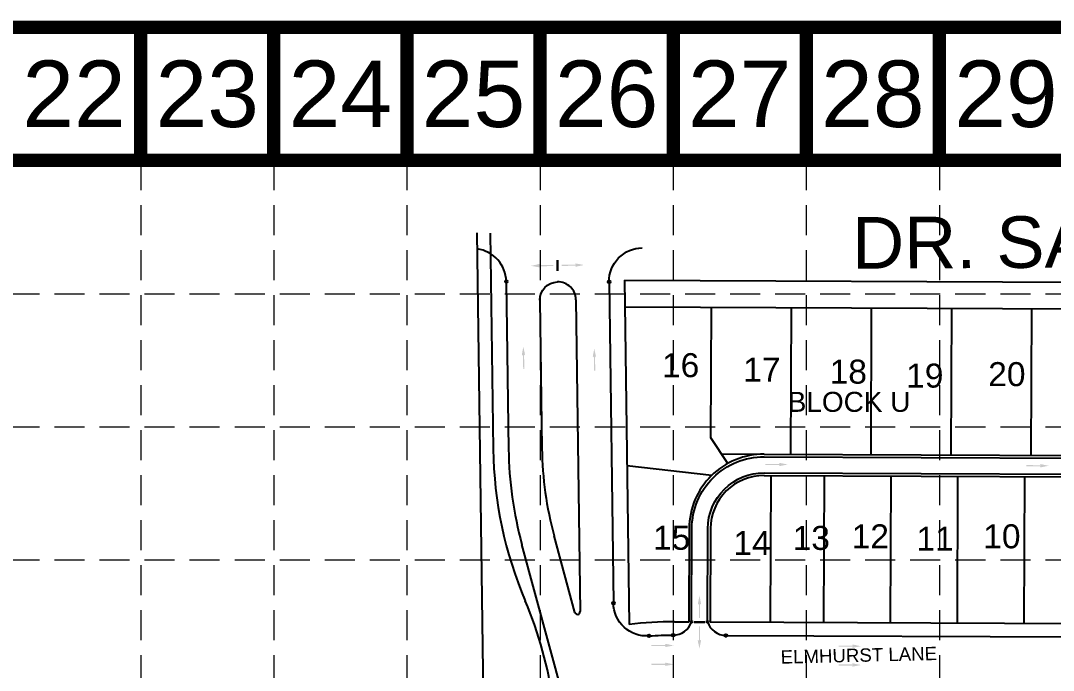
# Model space of a CAD drawing. Header units: inches. Extents: x -5337 to 1057, y 15227 to 19227.
# Drawn here: x -3128 to -2354, y 18739 to 19227 of the extents above; entities that cross this region are included whole.
import ezdxf
from ezdxf.enums import TextEntityAlignment as Align

# ---------------------------------------------------------------- set-up
doc = ezdxf.new("R2010")
doc.units = ezdxf.units.IN
doc.header["$LTSCALE"] = 150
doc.header["$MEASUREMENT"] = 0
doc.linetypes.add('HIDDEN', pattern=[0.375, 0.25, -0.125])
for name, color, linetype in [('1 BLOCK NUMBERS', 7, 'Continuous'), ('1 LOT NUMBER', 7, 'Continuous'), ('BASE', 7, 'Continuous'), ('grid', 7, 'HIDDEN'), ('LOT NUM', 7, 'Continuous'), ('LOTLINE', 7, 'Continuous'), ('PAVING', 7, 'Continuous'), ('ROW', 7, 'Continuous')]:
    doc.layers.add(name, color=color, linetype=linetype)
doc.styles.get("Standard").update_dxf_attribs({"font": 'ARIAL.TTF', "height": 25})

msp = doc.modelspace()

# ---------------------------------------------------------------- hatches: boundary and pattern name
at = {"layer": 'PAVING', "linetype": 'Continuous', "lineweight": 30}
h = msp.add_hatch(color=256, dxfattribs=at)
edge = h.paths.add_edge_path()
edge.add_line((-2738.58, 19041.97), (-2739.13, 19042.46))
edge.add_line((-2739.13, 19042.46), (-2728.54, 19042.65))
edge.add_line((-2728.54, 19042.65), (-2728.56, 19043.51))
edge.add_line((-2728.56, 19043.51), (-2739.14, 19043.32))
edge.add_line((-2739.14, 19043.32), (-2738.6, 19043.94))
edge.add_line((-2738.6, 19043.94), (-2738.6, 19043.94))
edge.add_ellipse((-2739.14, 19043.97), major_axis=(0.56, 0.01), ratio=0.285714, start_angle=345.50328, end_angle=485.83153)
edge.add_line((-2739.47, 19044.09), (-2739.47, 19044.09))
edge.add_line((-2739.47, 19044.09), (-2745.18, 19042.81))
edge.add_line((-2745.18, 19042.81), (-2739.43, 19041.77))
edge.add_line((-2739.43, 19041.77), (-2739.43, 19041.78))
edge.add_ellipse((-2739.11, 19041.91), major_axis=(0.56, 0.01), ratio=0.285714, start_angle=235.27307, end_angle=377.18267)
edge.add_line((-2738.58, 19041.97), (-2738.58, 19041.97))
edge.add_line((-2738.58, 19041.97), (-2738.58, 19041.97))
edge.add_line((-2738.58, 19041.97), (-2738.58, 19041.97))
h = msp.add_hatch(color=256, dxfattribs=at)
edge = h.paths.add_edge_path()
edge.add_line((-2712.09, 19042.4), (-2711.56, 19042.9))
edge.add_line((-2711.56, 19042.9), (-2722.14, 19042.75))
edge.add_line((-2722.14, 19042.75), (-2722.16, 19043.61))
edge.add_line((-2722.16, 19043.61), (-2711.58, 19043.76))
edge.add_line((-2711.58, 19043.76), (-2712.13, 19044.36))
edge.add_line((-2712.13, 19044.36), (-2712.13, 19044.36))
edge.add_ellipse((-2711.59, 19044.41), major_axis=(-0.56, -0.008), ratio=0.285714, start_angle=-125.83153, end_angle=14.49672, ccw=False)
edge.add_line((-2711.27, 19044.55), (-2711.27, 19044.54))
edge.add_line((-2711.27, 19044.54), (-2705.52, 19043.45))
edge.add_line((-2705.52, 19043.45), (-2711.24, 19042.23))
edge.add_line((-2711.24, 19042.23), (-2711.24, 19042.23))
edge.add_ellipse((-2711.56, 19042.36), major_axis=(-0.56, -0.008), ratio=0.285714, start_angle=-17.18267, end_angle=124.72693, ccw=False)
edge.add_line((-2712.09, 19042.4), (-2712.09, 19042.4))
edge.add_line((-2712.09, 19042.4), (-2712.09, 19042.4))
edge.add_line((-2712.09, 19042.4), (-2712.09, 19042.4))
at = {"layer": 'PAVING'}
h = msp.add_hatch(color=256, dxfattribs=at)
edge = h.paths.add_edge_path()
edge.add_line((-2749.84, 18975.59), (-2750.36, 18976.12))
edge.add_line((-2750.36, 18976.12), (-2750.16, 18965.53))
edge.add_line((-2750.16, 18965.53), (-2751.02, 18965.52))
edge.add_line((-2751.02, 18965.52), (-2751.21, 18976.1))
edge.add_line((-2751.21, 18976.1), (-2751.81, 18975.54))
edge.add_line((-2751.81, 18975.54), (-2751.81, 18975.54))
edge.add_ellipse((-2751.86, 18976.08), major_axis=(0.01, -0.56), ratio=0.285714, start_angle=-125.83153, end_angle=14.49672, ccw=False)
edge.add_line((-2752, 18976.4), (-2752, 18976.4))
edge.add_line((-2752, 18976.4), (-2750.92, 18982.15))
edge.add_line((-2750.92, 18982.15), (-2749.68, 18976.44))
edge.add_line((-2749.68, 18976.44), (-2749.68, 18976.44))
edge.add_ellipse((-2749.81, 18976.12), major_axis=(0.01, -0.56), ratio=0.285714, start_angle=-17.18267, end_angle=124.72693, ccw=False)
edge.add_line((-2749.85, 18975.59), (-2749.84, 18975.59))
edge.add_line((-2749.84, 18975.59), (-2749.84, 18975.59))
edge.add_line((-2749.84, 18975.59), (-2749.84, 18975.59))
h = msp.add_hatch(color=256, dxfattribs=at)
edge = h.paths.add_edge_path()
edge.add_line((-2696.69, 18974.18), (-2697.2, 18974.71))
edge.add_line((-2697.2, 18974.71), (-2697.01, 18964.13))
edge.add_line((-2697.01, 18964.13), (-2697.87, 18964.11))
edge.add_line((-2697.87, 18964.11), (-2698.06, 18974.69))
edge.add_line((-2698.06, 18974.69), (-2698.66, 18974.13))
edge.add_line((-2698.66, 18974.13), (-2698.66, 18974.13))
edge.add_ellipse((-2698.71, 18974.67), major_axis=(0.01, -0.56), ratio=0.285714, start_angle=-125.83153, end_angle=14.49672, ccw=False)
edge.add_line((-2698.85, 18975), (-2698.85, 18975))
edge.add_line((-2698.85, 18975), (-2697.77, 18980.75))
edge.add_line((-2697.77, 18980.75), (-2696.53, 18975.03))
edge.add_line((-2696.53, 18975.03), (-2696.53, 18975.04))
edge.add_ellipse((-2696.66, 18974.71), major_axis=(0.01, -0.56), ratio=0.285714, start_angle=-17.18267, end_angle=124.72693, ccw=False)
edge.add_line((-2696.7, 18974.18), (-2696.69, 18974.18))
edge.add_line((-2696.69, 18974.18), (-2696.69, 18974.18))
edge.add_line((-2696.69, 18974.18), (-2696.69, 18974.18))
h = msp.add_hatch(color=256, dxfattribs=at)
edge = h.paths.add_edge_path()
edge.add_line((-2559.45, 18892.86), (-2558.9, 18893.35))
edge.add_line((-2558.9, 18893.35), (-2569.49, 18893.43))
edge.add_line((-2569.49, 18893.43), (-2569.48, 18894.29))
edge.add_line((-2569.48, 18894.29), (-2558.9, 18894.21))
edge.add_line((-2558.9, 18894.21), (-2559.44, 18894.82))
edge.add_line((-2559.44, 18894.82), (-2559.45, 18894.83))
edge.add_ellipse((-2558.9, 18894.86), major_axis=(-0.56, 0.004), ratio=0.285714, start_angle=-125.83153, end_angle=14.49672, ccw=False)
edge.add_line((-2558.57, 18894.99), (-2558.57, 18894.99))
edge.add_line((-2558.57, 18894.99), (-2552.85, 18893.77))
edge.add_line((-2552.85, 18893.77), (-2558.6, 18892.67))
edge.add_line((-2558.6, 18892.67), (-2558.59, 18892.67))
edge.add_ellipse((-2558.91, 18892.81), major_axis=(-0.56, 0.004), ratio=0.285714, start_angle=-17.18267, end_angle=124.72693, ccw=False)
edge.add_line((-2559.45, 18892.86), (-2559.45, 18892.86))
edge.add_line((-2559.45, 18892.86), (-2559.45, 18892.86))
edge.add_line((-2559.45, 18892.86), (-2559.45, 18892.86))
h = msp.add_hatch(color=256, dxfattribs=at)
edge = h.paths.add_edge_path()
edge.add_line((-2363.87, 18891.92), (-2363.33, 18892.41))
edge.add_line((-2363.33, 18892.41), (-2373.91, 18892.49))
edge.add_line((-2373.91, 18892.49), (-2373.91, 18893.35))
edge.add_line((-2373.91, 18893.35), (-2363.32, 18893.27))
edge.add_line((-2363.32, 18893.27), (-2363.87, 18893.88))
edge.add_line((-2363.87, 18893.88), (-2363.87, 18893.89))
edge.add_ellipse((-2363.33, 18893.92), major_axis=(-0.56, 0.004), ratio=0.285714, start_angle=-125.83153, end_angle=14.49672, ccw=False)
edge.add_line((-2363, 18894.05), (-2363, 18894.05))
edge.add_line((-2363, 18894.05), (-2357.28, 18892.83))
edge.add_line((-2357.28, 18892.83), (-2363.02, 18891.73))
edge.add_line((-2363.02, 18891.73), (-2363.02, 18891.73))
edge.add_ellipse((-2363.34, 18891.87), major_axis=(-0.56, 0.004), ratio=0.285714, start_angle=-17.18267, end_angle=124.72693, ccw=False)
edge.add_line((-2363.87, 18891.92), (-2363.87, 18891.92))
edge.add_line((-2363.87, 18891.92), (-2363.87, 18891.92))
edge.add_line((-2363.87, 18891.92), (-2363.87, 18891.92))
at = {"layer": 'PAVING', "linetype": 'Continuous', "lineweight": 30}
h = msp.add_hatch(color=256, dxfattribs=at)
edge = h.paths.add_edge_path()
edge.add_line((-2617.97, 18788.77), (-2618.47, 18789.31))
edge.add_line((-2618.47, 18789.31), (-2618.5, 18778.72))
edge.add_line((-2618.5, 18778.72), (-2619.36, 18778.72))
edge.add_line((-2619.36, 18778.72), (-2619.33, 18789.31))
edge.add_line((-2619.33, 18789.31), (-2619.94, 18788.76))
edge.add_line((-2619.94, 18788.76), (-2619.94, 18788.76))
edge.add_ellipse((-2619.98, 18789.3), major_axis=(-0.002, -0.56), ratio=0.285714, start_angle=-125.83153, end_angle=14.49672, ccw=False)
edge.add_line((-2620.11, 18789.63), (-2620.11, 18789.63))
edge.add_line((-2620.11, 18789.63), (-2618.91, 18795.36))
edge.add_line((-2618.91, 18795.36), (-2617.79, 18789.62))
edge.add_line((-2617.79, 18789.62), (-2617.79, 18789.62))
edge.add_ellipse((-2617.93, 18789.3), major_axis=(-0.002, -0.56), ratio=0.285714, start_angle=-17.18267, end_angle=124.72693, ccw=False)
edge.add_line((-2617.97, 18788.77), (-2617.97, 18788.77))
edge.add_line((-2617.97, 18788.77), (-2617.97, 18788.77))
edge.add_line((-2617.97, 18788.77), (-2617.97, 18788.77))
h = msp.add_hatch(color=256, dxfattribs=at)
edge = h.paths.add_edge_path()
edge.add_line((-2618.01, 18762.28), (-2618.51, 18761.74))
edge.add_line((-2618.51, 18761.74), (-2618.51, 18772.32))
edge.add_line((-2618.51, 18772.32), (-2619.37, 18772.32))
edge.add_line((-2619.37, 18772.32), (-2619.37, 18761.74))
edge.add_line((-2619.37, 18761.74), (-2619.98, 18762.29))
edge.add_line((-2619.98, 18762.29), (-2619.98, 18762.29))
edge.add_ellipse((-2620.02, 18761.75), major_axis=(0, 0.56), ratio=0.285714, start_angle=345.50328, end_angle=485.83153)
edge.add_line((-2620.15, 18761.42), (-2620.15, 18761.42))
edge.add_line((-2620.15, 18761.42), (-2618.97, 18755.69))
edge.add_line((-2618.97, 18755.69), (-2617.83, 18761.43))
edge.add_line((-2617.83, 18761.43), (-2617.83, 18761.43))
edge.add_ellipse((-2617.96, 18761.74), major_axis=(0, 0.56), ratio=0.285714, start_angle=235.27307, end_angle=377.18267)
edge.add_line((-2618.01, 18762.28), (-2618.01, 18762.28))
edge.add_line((-2618.01, 18762.28), (-2618.01, 18762.28))
edge.add_line((-2618.01, 18762.28), (-2618.01, 18762.28))
at = {"layer": 'PAVING'}
h = msp.add_hatch(color=256, dxfattribs=at)
edge = h.paths.add_edge_path()
edge.add_line((-2644.89, 18757.13), (-2644.35, 18757.63))
edge.add_line((-2644.35, 18757.63), (-2654.93, 18757.7))
edge.add_line((-2654.93, 18757.7), (-2654.93, 18758.56))
edge.add_line((-2654.93, 18758.56), (-2644.35, 18758.49))
edge.add_line((-2644.35, 18758.49), (-2644.89, 18759.1))
edge.add_line((-2644.89, 18759.1), (-2644.89, 18759.1))
edge.add_ellipse((-2644.35, 18759.14), major_axis=(-0.56, 0.004), ratio=0.285714, start_angle=-125.83153, end_angle=14.49672, ccw=False)
edge.add_line((-2644.02, 18759.27), (-2644.02, 18759.26))
edge.add_line((-2644.02, 18759.26), (-2638.3, 18758.05))
edge.add_line((-2638.3, 18758.05), (-2644.04, 18756.95))
edge.add_line((-2644.04, 18756.95), (-2644.04, 18756.95))
edge.add_ellipse((-2644.36, 18757.08), major_axis=(-0.56, 0.004), ratio=0.285714, start_angle=-17.18267, end_angle=124.72693, ccw=False)
edge.add_line((-2644.89, 18757.13), (-2644.89, 18757.13))
edge.add_line((-2644.89, 18757.13), (-2644.89, 18757.13))
edge.add_line((-2644.89, 18757.13), (-2644.89, 18757.13))
h = msp.add_hatch(color=256, dxfattribs=at)
edge = h.paths.add_edge_path()
edge.add_line((-2504.65, 18756.62), (-2504.11, 18757.11))
edge.add_line((-2504.11, 18757.11), (-2514.69, 18757.18))
edge.add_line((-2514.69, 18757.18), (-2514.69, 18758.04))
edge.add_line((-2514.69, 18758.04), (-2504.1, 18757.97))
edge.add_line((-2504.1, 18757.97), (-2504.65, 18758.59))
edge.add_line((-2504.65, 18758.59), (-2504.65, 18758.59))
edge.add_ellipse((-2504.11, 18758.62), major_axis=(-0.56, 0.004), ratio=0.285714, start_angle=-125.83153, end_angle=14.49672, ccw=False)
edge.add_line((-2503.78, 18758.75), (-2503.78, 18758.75))
edge.add_line((-2503.78, 18758.75), (-2498.06, 18757.53))
edge.add_line((-2498.06, 18757.53), (-2503.8, 18756.43))
edge.add_line((-2503.8, 18756.43), (-2503.8, 18756.43))
edge.add_ellipse((-2504.12, 18756.57), major_axis=(-0.56, 0.004), ratio=0.285714, start_angle=-17.18267, end_angle=124.72693, ccw=False)
edge.add_line((-2504.65, 18756.62), (-2504.65, 18756.62))
edge.add_line((-2504.65, 18756.62), (-2504.65, 18756.62))
edge.add_line((-2504.65, 18756.62), (-2504.65, 18756.62))
h = msp.add_hatch(color=256, dxfattribs=at)
edge = h.paths.add_edge_path()
edge.add_line((-2644.85, 18743), (-2644.31, 18743.49))
edge.add_line((-2644.31, 18743.49), (-2654.89, 18743.56))
edge.add_line((-2654.89, 18743.56), (-2654.89, 18744.42))
edge.add_line((-2654.89, 18744.42), (-2644.3, 18744.35))
edge.add_line((-2644.3, 18744.35), (-2644.85, 18744.96))
edge.add_line((-2644.85, 18744.96), (-2644.85, 18744.97))
edge.add_ellipse((-2644.31, 18745), major_axis=(-0.56, 0.004), ratio=0.285714, start_angle=-125.83153, end_angle=14.49672, ccw=False)
edge.add_line((-2643.98, 18745.13), (-2643.98, 18745.13))
edge.add_line((-2643.98, 18745.13), (-2638.26, 18743.91))
edge.add_line((-2638.26, 18743.91), (-2644, 18742.81))
edge.add_line((-2644, 18742.81), (-2644, 18742.81))
edge.add_ellipse((-2644.31, 18742.95), major_axis=(-0.56, 0.004), ratio=0.285714, start_angle=-17.18267, end_angle=124.72693, ccw=False)
edge.add_line((-2644.85, 18743), (-2644.85, 18743))
edge.add_line((-2644.85, 18743), (-2644.85, 18743))
edge.add_line((-2644.85, 18743), (-2644.85, 18743))
h = msp.add_hatch(color=256, dxfattribs=at)
edge = h.paths.add_edge_path()
edge.add_line((-2504.61, 18742.48), (-2504.06, 18742.98))
edge.add_line((-2504.06, 18742.98), (-2514.65, 18743.05))
edge.add_line((-2514.65, 18743.05), (-2514.64, 18743.91))
edge.add_line((-2514.64, 18743.91), (-2504.06, 18743.84))
edge.add_line((-2504.06, 18743.84), (-2504.6, 18744.45))
edge.add_line((-2504.6, 18744.45), (-2504.61, 18744.45))
edge.add_ellipse((-2504.06, 18744.49), major_axis=(-0.56, 0.004), ratio=0.285714, start_angle=-125.83153, end_angle=14.49672, ccw=False)
edge.add_line((-2503.74, 18744.61), (-2503.74, 18744.61))
edge.add_line((-2503.74, 18744.61), (-2498.01, 18743.4))
edge.add_line((-2498.01, 18743.4), (-2503.76, 18742.3))
edge.add_line((-2503.76, 18742.3), (-2503.75, 18742.3))
edge.add_ellipse((-2504.07, 18742.43), major_axis=(-0.56, 0.004), ratio=0.285714, start_angle=-17.18267, end_angle=124.72693, ccw=False)
edge.add_line((-2504.61, 18742.48), (-2504.61, 18742.48))
edge.add_line((-2504.61, 18742.48), (-2504.61, 18742.48))
edge.add_line((-2504.61, 18742.48), (-2504.61, 18742.48))

# ---------------------------------------------------------------- linework, layer by layer
at = {"layer": 'BASE', "const_width": 9.98}
for points in [[(-5331.89, 15231.73), (1052.11, 15231.73), (1052.11, 19221.73), (-5331.89, 19221.73)], [(-5232.14, 15331.48), (952.36, 15331.48), (952.36, 19121.98), (-5232.14, 19121.98)]]:
    msp.add_lwpolyline(points, close=True, dxfattribs=at)
for points in [[(-3037.64, 19121.98), (-3037.64, 19221.73)], [(-2937.89, 19121.98), (-2937.89, 19221.73)], [(-2838.14, 19121.98), (-2838.14, 19221.73)], [(-2738.39, 19121.98), (-2738.39, 19221.73)], [(-2638.64, 19121.98), (-2638.64, 19221.73)], [(-2538.89, 19121.98), (-2538.89, 19221.73)], [(-2439.14, 19121.98), (-2439.14, 19221.73)]]:
    msp.add_lwpolyline(points, dxfattribs=at)
at = {"layer": 'grid', "color": 252, "linetype": 'HIDDEN', "lineweight": 0, "ltscale": 0.6}
for p, q in [((-3037.64, 19121.98), (-3037.64, 15630.29)), ((-2937.89, 19121.98), (-2937.89, 15630.29)), ((-2838.14, 19121.98), (-2838.14, 15630.29)), ((-2738.39, 19121.98), (-2738.39, 15630.29)), ((-2638.64, 19121.98), (-2638.64, 15630.29)), ((-2538.89, 19121.98), (-2538.89, 15630.29)), ((-2439.14, 19121.98), (-2439.14, 15630.29)), ((-5228.47, 19021.91), (956.03, 19021.91)), ((-5228.47, 18922.16), (956.03, 18922.16)), ((-5228.47, 18822.41), (956.03, 18822.41))]:
    msp.add_line(p, q, dxfattribs=at)
at = {"layer": 'LOTLINE'}
for p, q in [((-2785.68, 19067.45), (-2763.99, 17459.41)), ((-2674.93, 19012), (-1534.47, 19007.3)), ((-2610.33, 18913.73), (-2609.92, 19011.73)), ((-2550.38, 18901.48), (-2549.92, 19011.48)), ((-2490.38, 18901.24), (-2489.92, 19011.24)), ((-2430.38, 18900.99), (-2429.92, 19010.99)), ((-2370.38, 18900.74), (-2369.93, 19010.74)), ((-2597.74, 18894.58), (-2610.33, 18913.73)), ((-2609.74, 18885.66), (-2673.32, 18892.93)), ((-2565.48, 18885.55), (-2565.94, 18775.55)), ((-2525.48, 18885.38), (-2525.94, 18775.38)), ((-2475.48, 18885.17), (-2475.94, 18775.18)), ((-2425.48, 18884.97), (-2425.94, 18774.97)), ((-2375.48, 18884.76), (-2375.94, 18774.76))]:
    msp.add_line(p, q, dxfattribs=at)
at = {"layer": 'PAVING', "linetype": 'Continuous', "lineweight": 30}
for p, q in [((-2725.4, 19047.13), (-2725.31, 19039.13)), ((-2622.94, 18775.55), (-2614.94, 18775.5))]:
    msp.add_line(p, q, dxfattribs=at)
at = {"layer": 'PAVING'}
for p, q in [((-2763.69, 19031), (-2762, 18905.37)), ((-2686.68, 19030.89), (-2683.43, 18789.84)), ((-2738.5, 19017.06), (-2737, 18905.7)), ((-2711.5, 19017.42), (-2708.35, 18783.44)), ((-2602.42, 18901.7), (-2570.42, 18901.57)), ((-2570.42, 18899.57), (-1946.39, 18896.99)), ((-2570.47, 18887.57), (-1946.44, 18884.99)), ((-2624.93, 18775.8), (-2624.65, 18845.79)), ((-2612.93, 18775.74), (-2612.65, 18845.74)), ((-2712.28, 18782.89), (-2727.84, 18840.32)), ((-2708.7, 18674.16), (-2751.97, 18833.78)), ((-2599.19, 18765.68), (-1994.23, 18763.19))]:
    msp.add_line(p, q, dxfattribs=at)
for centre, radius in [((-2763.69, 19031), 1), ((-2686.68, 19030.89), 1), ((-2683.43, 18789.84), 1), ((-2624.93, 18775.8), 0.75), ((-2612.93, 18775.74), 0.75), ((-2656.74, 18765.24), 1), ((-2638.71, 18765.84), 1), ((-2599.19, 18765.68), 1)]:
    msp.add_circle(centre, radius, dxfattribs=at)
for centre, radius, start, end in [((-2788.69, 19030.66), 25, 0.77285, 82.72508), ((-2725, 19017.24), 13.5, 0.77288, 91.44203), ((-2473.52, 18909.26), 288.5, 180.77286, 195.16705), ((-2473.52, 18909.26), 263.5, 180.77286, 195.16706), ((-2710.35, 18783.41), 2, 195.16707, 0.77286), ((-2638.7, 18780.34), 14.5, 269.97829, 341.73118), ((-2599.13, 18780.18), 14.5, 197.84382, 269.76391)]:
    msp.add_arc(centre, radius, start, end, dxfattribs=at)
at = {"layer": 'PAVING', "extrusion": (0, 0, -1)}
for centre, radius, start, end in [((2661.68, 19031.23), 25, 359.22714, 89.7329), ((2725, 19017.24), 13.5, 359.22714, 88.55797), ((2570.65, 18845.57), 54, 0.23609, 90.23609), ((2570.65, 18845.57), 42, 0.23609, 90.23609), ((2658.43, 18790.18), 25, 266.12005, 359.22714), ((2638.81, 18500.84), 265, 86.12006, 90.02171)]:
    msp.add_arc(centre, radius, start, end, dxfattribs=at)
at = {"layer": 'ROW'}
for p, q in [((-2775.68, 19067.41), (-2773.49, 18905.21)), ((-2675.2, 19032), (-1534.39, 19027.3)), ((-2675.2, 19032), (-2671.71, 18773.87)), ((-2570.42, 18901.57), (-1946.38, 18898.99)), ((-2570.48, 18885.57), (-1946.45, 18882.99)), ((-2626.65, 18845.8), (-2626.93, 18775.8)), ((-2610.65, 18845.73), (-2610.93, 18775.73)), ((-2637.68, 18775.84), (-2626.93, 18775.8)), ((-2610.93, 18775.73), (-1994.19, 18773.19))]:
    msp.add_line(p, q, dxfattribs=at)
for centre, radius, start, end in [((-2473.52, 18909.26), 300, 180.77286, 203.10375), ((-2570.65, 18845.57), 56, 89.76391, 179.76391), ((-2570.65, 18845.57), 40, 89.76391, 179.76391), ((-3016.2, 18677.74), 290, 7.45608, 23.10375), ((-2638.81, 18500.84), 275, 89.76391, 96.87203)]:
    msp.add_arc(centre, radius, start, end, dxfattribs=at)

# ---------------------------------------------------------------- texts
at = {"layer": '1 BLOCK NUMBERS'}
msp.add_text('BLOCK U ', height=15, dxfattribs=at).set_placement((-2552.83, 18940.8), align=Align.MIDDLE_LEFT)
at = {"layer": '1 LOT NUMBER'}
for s, p in [('16', (-2647.04, 18968.31)), ('17', (-2586.14, 18965.02)), ('18', (-2521.41, 18963.47)), ('19', (-2464.08, 18960.5)), ('20', (-2402.58, 18961.58)), ('15', (-2653.78, 18838.87)), ('14', (-2593.54, 18834.98)), ('13', (-2549.14, 18838.76)), ('12', (-2504.9, 18839.94)), ('11', (-2456.38, 18838.13)), ('10', (-2406.32, 18839.95))]:
    msp.add_text(s, height=18, dxfattribs=at).set_placement(p, align=Align.MIDDLE_LEFT)
at = {"layer": 'BASE'}
for s, p in [('22', (-3087.52, 19171.86)), ('23', (-2987.77, 19171.86)), ('24', (-2888.02, 19171.86)), ('25', (-2788.27, 19171.86)), ('26', (-2688.52, 19171.86)), ('27', (-2588.77, 19171.86)), ('28', (-2489.02, 19171.86)), ('29', (-2389.27, 19171.86))]:
    msp.add_text(s, height=49.875, dxfattribs=at).set_placement(p, align=Align.MIDDLE_CENTER)
at = {"layer": 'LOT NUM'}
msp.add_text('DR. SANDERS ROAD', height=38.702, rotation=0.2612, dxfattribs=at).set_placement((-2234.17, 19041.91), align=Align.CENTER)
msp.add_text('ELMHURST LANE', height=10, rotation=1.34043, dxfattribs=at).set_placement((-2558.12, 18749.41), align=Align.MIDDLE_LEFT)

doc.saveas('drawing.dxf')
